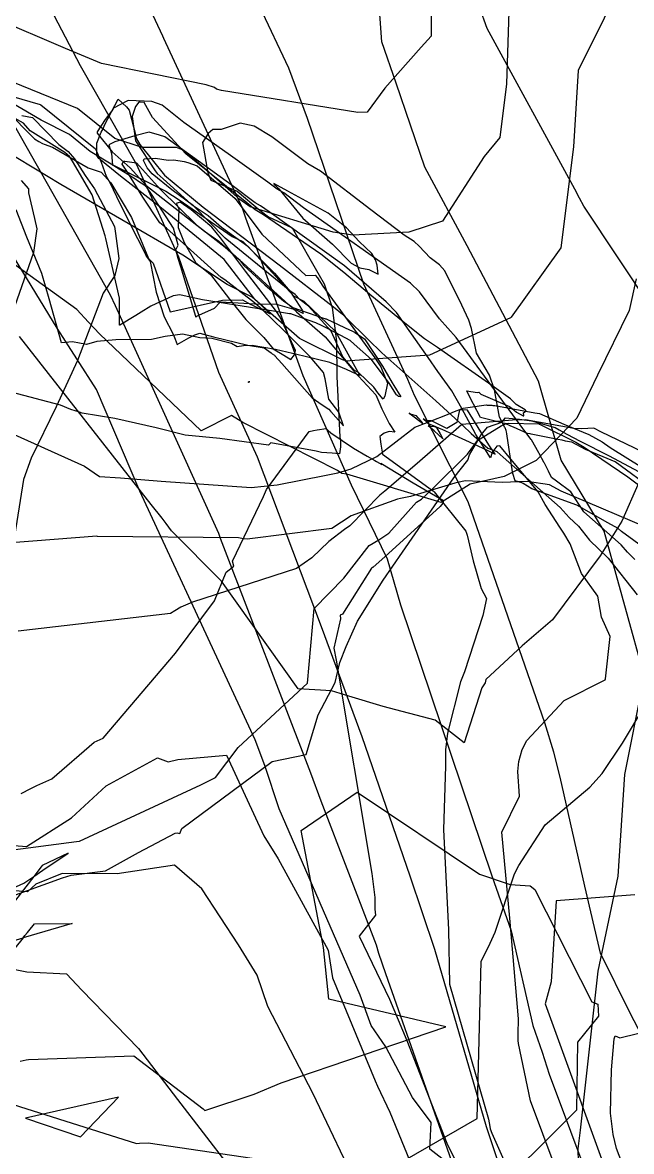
# Model space of a CAD drawing. Extents: x 0 to 298, y 0 to 220.
# Drawn here: x 76.1 to 91.3, y 158.27 to 186.46 of the extents above; entities that cross this region are included whole.
import ezdxf

# ---------------------------------------------------------------- set-up
doc = ezdxf.new("R2010")
doc.units = 0
doc.layers.add('LINES', color=1, linetype='CONTINUOUS')

msp = doc.modelspace()

# ---------------------------------------------------------------- linework, layer by layer
at = {"layer": 'LINES', "color": 1}
for points in [[(76.708, 192.313, 0), (79.596, 186.136, 0), (79.616, 186.077, 0), (81.581, 181.84, 0), (81.667, 181.586, 0), (83.1, 177.65, 0), (84.302, 174.916, 0), (85.202, 173.07, 0), (85.54, 171.923, 0), (87.817, 165.158, 0), (88.302, 163.78, 0), (88.84, 161.413, 0), (89.07, 160.75, 0), (89.249, 160.197, 0), (90.819, 156, 0)], [(87.398, 156.364, 0), (85.171, 162.705, 0), (84.994, 163.211, 0), (84.936, 163.419, 0), (83.552, 167.016, 0), (83.293, 167.715, 0), (81.043, 173.581, 0), (81.016, 173.651, 0), (80.999, 173.703, 0), (78.419, 179.387, 0), (78.298, 179.653, 0), (75.463, 184.644, 0), (74.718, 186.121, 0), (73.247, 188.32, 0)], [(91.423, 180.064, 0), (91.243, 179.273, 0), (90.453, 177.662, 0), (89.938, 176.582, 0), (88.928, 175.526, 0), (88.126, 175.13, 0), (87.274, 174.934, 0), (86.548, 174.481, 0), (84.192, 175.184, 0), (84.072, 175.204, 0), (83.961, 175.28, 0), (81.599, 176.48, 0), (81.312, 176.651, 0), (80.557, 176.267, 0), (78.02, 178.687, 0), (77.747, 178.984, 0), (77.451, 179.294, 0), (75.574, 180.651, 0), (74.045, 182.186, 0), (71.341, 184.131, 0), (70.532, 184.711, 0), (66.515, 187.968, 0)], [(91.271, 187.885, 0), (89.975, 185.266, 0), (89.856, 183.363, 0), (89.542, 180.84, 0), (88.298, 179.104, 0), (88.29, 179.093, 0), (88.289, 179.092, 0), (88.28, 179.086, 0), (86.262, 178.159, 0), (84.276, 178.018, 0), (84.192, 178.006, 0), (84.091, 178.043, 0), (83.012, 178.573, 0), (81.832, 179.604, 0), (81.208, 179.921, 0), (80.104, 180.654, 0), (77.055, 182.417, 0), (75.624, 183.289, 0), (73.379, 184.796, 0), (71.419, 185.637, 0), (70.712, 185.941, 0), (67.902, 187.283, 0)], [(88.207, 157.307, 0), (87.681, 158.885, 0), (86.39, 163.316, 0), (85.775, 165.148, 0), (84.575, 168.626, 0), (83.563, 171.37, 0), (81.969, 175.613, 0), (81, 177.724, 0), (79.997, 180.603, 0), (78.944, 182.924, 0), (77.547, 185.381, 0), (76.243, 187.875, 0)], [(88.269, 187.521, 0), (88.187, 184.932, 0), (88.018, 183.596, 0), (87.626, 183.119, 0), (86.584, 181.506, 0), (85.745, 181.226, 0), (84.344, 181.152, 0), (83.858, 181.232, 0), (81.786, 181.86, 0), (81.522, 182.049, 0), (81.083, 182.436, 0), (80.172, 183.231, 0), (80.067, 183.297, 0), (79.944, 183.345, 0), (79.089, 183.347, 0), (78.401, 183.569, 0), (77.47, 184.321, 0), (75.63, 185.066, 0), (72.793, 186.211, 0), (72.532, 186.29, 0), (72.42, 186.371, 0), (69.259, 187.729, 0)], [(92.162, 168.202, 0), (90.623, 173.762, 0), (89.545, 175.536, 0), (88.984, 177.506, 0), (87.197, 180.886, 0), (86.14, 182.855, 0), (85.426, 184.953, 0), (85.073, 185.983, 0), (84.942, 187.712, 0)], [(85.84, 159.617, 0), (85.167, 160.887, 0), (84.804, 161.42, 0), (84.528, 162.174, 0), (82.506, 166.831, 0), (82.145, 167.911, 0), (81.904, 168.551, 0), (79.561, 173.612, 0), (79.026, 174.759, 0), (77.943, 177.301, 0), (76.96, 178.829, 0), (75.126, 181.834, 0), (73.447, 184.159, 0), (72.177, 185.907, 0), (71.604, 186.425, 0), (71.059, 187.071, 0)], [(86.301, 186.784, 0), (86.303, 186.125, 0), (86.053, 185.846, 0), (85.147, 184.826, 0), (84.705, 184.229, 0), (84.472, 184.22, 0), (81.065, 184.769, 0), (80.944, 184.801, 0), (80.889, 184.84, 0), (80.686, 184.907, 0), (78.073, 185.44, 0), (77.171, 185.818, 0), (75.371, 186.586, 0)], [(92.083, 160.159, 0), (91.272, 161.725, 0), (90.53, 163.222, 0), (90.137, 164.894, 0), (89.522, 167.622, 0), (89.361, 168.246, 0), (89.138, 168.973, 0), (87.225, 174.498, 0), (85.886, 177.154, 0), (85.721, 177.55, 0), (84.621, 179.934, 0), (83.21, 184.065, 0), (82.745, 185.328, 0), (82.026, 186.856, 0)], [(92.65, 178.06, 0), (90.113, 181.877, 0), (90.007, 182.082, 0), (89.886, 182.306, 0), (87.703, 186.314, 0), (87.511, 186.852, 0)], [(91.389, 173.057, 0), (91.203, 173.238, 0), (91.046, 173.424, 0), (90.114, 174.246, 0), (89.789, 174.748, 0), (89.434, 175.011, 0), (89.311, 175.102, 0), (89.231, 175.264, 0), (89.128, 175.457, 0), (89.122, 175.47, 0), (89, 175.7, 0), (88.99, 175.717, 0), (88.805, 176.041, 0), (88.797, 176.051, 0), (88.618, 176.289, 0), (88.591, 176.326, 0), (88.526, 176.415, 0), (86.929, 178.598, 0), (86.51, 179.064, 0), (86.014, 179.742, 0), (85.789, 179.954, 0), (83.113, 181.838, 0), (82.621, 182.213, 0), (82.46, 182.307, 0), (82.226, 182.481, 0), (81.287, 183.14, 0), (80.125, 183.97, 0), (79.582, 184.4, 0), (79.326, 184.496, 0), (78.747, 184.519, 0), (78.718, 184.508, 0), (78.371, 184.327, 0), (78.35, 184.292, 0), (78.159, 184.045, 0), (77.96, 183.731, 0), (77.964, 183.702, 0), (78.335, 183.239, 0), (78.784, 182.84, 0), (79.178, 182.401, 0), (80.639, 181.256, 0), (81.003, 181.007, 0), (81.504, 180.546, 0), (81.625, 180.395, 0), (82.15, 179.913, 0), (82.627, 179.507, 0), (82.724, 179.438, 0), (82.849, 179.346, 0), (83.613, 179.085, 0), (83.647, 179.072, 0), (83.663, 179.066, 0), (83.665, 179.065, 0), (83.672, 179.063, 0), (83.679, 179.061, 0), (84.281, 178.783, 0), (84.304, 178.773, 0), (84.367, 178.744, 0), (84.386, 178.735, 0), (84.399, 178.726, 0), (84.641, 178.568, 0), (85.09, 177.879, 0), (85.238, 177.625, 0), (85.33, 177.469, 0), (85.372, 177.396, 0), (85.542, 177.115, 0), (85.49, 177.128, 0), (85.485, 177.129, 0), (85.47, 177.142, 0), (85.448, 177.161, 0), (85.439, 177.17, 0), (85.437, 177.171, 0), (85.25, 177.46, 0), (84.815, 178.051, 0), (84.383, 178.429, 0), (84.278, 178.521, 0), (83.922, 178.713, 0), (83.871, 178.74, 0), (83.729, 178.817, 0), (83.597, 178.881, 0), (83.577, 178.891, 0), (83.42, 178.968, 0), (83.113, 179.076, 0), (82.798, 179.187, 0), (82.765, 179.192, 0), (82.366, 179.256, 0), (82.364, 179.256, 0), (80.588, 179.542, 0), (80.211, 179.623, 0), (80.024, 179.663, 0), (79.856, 179.642, 0), (79.302, 179.38, 0), (79.063, 179.234, 0), (78.928, 179.152, 0), (78.53, 178.909, 0), (78.523, 178.906, 0), (78.523, 178.911, 0), (78.517, 179.583, 0), (78.182, 181.069, 0), (78.166, 181.106, 0), (78.158, 181.139, 0), (77.833, 182.158, 0), (77.346, 182.999, 0), (77.268, 183.12, 0), (77.215, 183.166, 0), (77.152, 183.221, 0), (76.287, 183.761, 0), (76.125, 183.955, 0), (74.434, 184.891, 0)], [(79.061, 182.451, 0), (78.996, 182.497, 0), (78.905, 182.561, 0), (78.441, 182.845, 0), (78.351, 182.9, 0), (77.786, 183.246, 0), (77.269, 183.666, 0), (76.559, 184.024, 0), (75.35, 184.732, 0)], [(75.679, 184.287, 0), (76.394, 183.561, 0), (76.504, 183.491, 0), (76.594, 183.447, 0), (76.642, 183.424, 0), (76.844, 183.353, 0), (77.738, 182.838, 0), (78.06, 182.729, 0), (78.301, 182.459, 0), (78.822, 181.597, 0), (79.243, 180.571, 0), (79.363, 180.459, 0), (79.785, 179.236, 0), (79.9, 179.262, 0), (81.09, 179.533, 0), (81.589, 179.539, 0), (81.799, 179.425, 0), (81.837, 179.406, 0), (82.278, 179.186, 0), (81.893, 179.566, 0), (81.135, 180.546, 0), (79.566, 181.831, 0), (78.547, 182.628, 0), (78.185, 182.923, 0), (78.09, 182.999, 0), (78.004, 183.068, 0), (77.956, 183.146, 0), (77.957, 183.448, 0), (78.06, 183.723, 0), (78.112, 183.809, 0), (78.146, 183.904, 0), (78.489, 184.555, 0), (78.69, 184.356, 0), (78.764, 184.277, 0), (78.928, 183.633, 0), (78.932, 183.577, 0), (79.027, 183.417, 0), (79.647, 182.655, 0), (80.605, 181.851, 0), (82.508, 180.411, 0), (83.861, 179.363, 0), (84.089, 179.18, 0), (84.814, 178.466, 0), (84.987, 178.299, 0), (85.072, 178.216, 0), (86.42, 177.018, 0), (87.09, 176.399, 0), (87.305, 176.2, 0), (87.721, 175.836, 0), (87.924, 175.76, 0), (87.941, 175.753, 0), (87.951, 175.746, 0), (88.104, 175.609, 0), (89.524, 174.349, 0), (89.746, 174.104, 0), (89.977, 173.883, 0), (90.256, 173.535, 0), (90.718, 173.084, 0), (91.45, 172.169, 0)], [(75.819, 184.625, 0), (76.537, 184.419, 0), (76.551, 184.411, 0), (77.916, 183.309, 0), (78.063, 182.974, 0), (78.184, 182.629, 0), (78.286, 182.45, 0), (78.517, 181.963, 0), (78.965, 181.072, 0), (79.164, 180.699, 0), (79.188, 180.629, 0), (79.289, 180.493, 0), (79.435, 179.728, 0), (79.632, 179.114, 0), (79.859, 178.686, 0), (79.91, 178.557, 0), (79.963, 178.423, 0), (80.25, 178.589, 0), (80.404, 178.663, 0), (80.452, 178.686, 0), (80.528, 178.708, 0), (80.87, 178.614, 0), (81.725, 178.405, 0), (82.134, 178.337, 0), (82.307, 178.212, 0), (82.332, 178.194, 0), (82.387, 178.155, 0), (82.389, 178.152, 0), (82.394, 178.147, 0), (82.396, 178.145, 0), (82.401, 178.139, 0), (82.572, 177.946, 0), (83.329, 177.094, 0), (83.581, 176.92, 0), (83.743, 176.808, 0), (83.789, 176.758, 0), (83.792, 176.753, 0), (83.798, 176.748, 0), (84.114, 176.396, 0), (84.002, 176.71, 0), (83.993, 176.735, 0), (83.747, 177.06, 0), (83.659, 177.566, 0), (83.614, 177.727, 0), (83.277, 178.12, 0), (82.615, 178.782, 0), (82.102, 179.279, 0), (81.89, 179.465, 0), (81.149, 180.043, 0), (81.057, 180.096, 0), (79.689, 181.333, 0), (79.529, 181.463, 0), (79.098, 182.107, 0), (78.717, 182.731, 0), (78.584, 182.926, 0), (78.616, 183.006, 0), (78.655, 183.002, 0), (78.947, 182.961, 0), (79.541, 182.295, 0), (80.441, 181.415, 0), (81.161, 180.856, 0), (81.505, 180.546, 0), (82.941, 179.243, 0), (83.658, 178.613, 0), (84.344, 177.792, 0), (84.366, 177.766, 0), (84.383, 177.747, 0), (84.918, 177.168, 0), (85.066, 176.819, 0), (85.256, 176.449, 0), (85.396, 176.234, 0), (85.253, 176.252, 0), (85.128, 176.207, 0), (85.061, 176.158, 0), (85.019, 176.127, 0), (85.047, 175.931, 0), (85.084, 175.681, 0), (86.334, 174.778, 0), (86.345, 174.77, 0), (86.351, 174.766, 0), (86.372, 174.751, 0), (86.38, 174.746, 0), (86.378, 174.744, 0), (87.165, 173.76, 0), (87.198, 173.666, 0), (87.349, 173.022, 0), (87.553, 172.331, 0), (87.681, 172.079, 0), (87.595, 171.655, 0), (87.132, 170.247, 0), (87.035, 169.996, 0), (86.709, 168.72, 0), (86.664, 168.298, 0), (86.66, 167.897, 0), (86.611, 166.309, 0), (86.663, 165.303, 0), (86.731, 163.814, 0), (86.761, 162.451, 0), (87.732, 159.073, 0), (87.766, 158.897, 0), (87.777, 158.836, 0), (87.817, 158.726, 0), (90.029, 153.742, 0)], [(89.814, 175.981, 0), (89.756, 175.993, 0), (89.659, 176.012, 0), (89.57, 176.031, 0), (89.464, 176.052, 0), (88.803, 176.186, 0), (88.776, 176.192, 0), (88.71, 176.205, 0), (88.362, 176.357, 0), (88.294, 176.387, 0), (88.147, 176.451, 0), (88.134, 176.455, 0), (88.003, 176.487, 0), (87.53, 176.603, 0), (87.356, 176.933, 0), (87.353, 176.939, 0), (87.195, 177.266, 0), (87.447, 177.225, 0), (87.494, 177.232, 0), (87.539, 177.18, 0), (88.262, 176.873, 0), (88.324, 176.822, 0), (88.329, 176.818, 0), (88.374, 176.78, 0), (88.435, 176.731, 0), (88.603, 176.646, 0), (88.618, 176.639, 0), (88.608, 176.72, 0), (88.673, 176.771, 0), (88.651, 176.79, 0), (88.425, 176.925, 0), (88.347, 177.004, 0), (88.279, 177.066, 0), (87.82, 177.397, 0), (86.461, 178.353, 0), (86.137, 178.564, 0), (85.56, 179.023, 0), (84.823, 179.634, 0), (84.117, 180.218, 0), (83.545, 180.677, 0), (82.117, 181.662, 0), (81.903, 181.789, 0), (81.696, 181.961, 0), (80.179, 183.185, 0), (79.347, 184.091, 0), (79.135, 184.465, 0), (79.032, 184.476, 0), (79.002, 184.474, 0), (78.917, 184.365, 0), (78.834, 184.118, 0), (78.92, 183.508, 0), (79.406, 182.757, 0), (79.46, 182.696, 0), (79.607, 182.558, 0), (80.313, 181.929, 0), (80.73, 181.646, 0), (81.065, 181.356, 0), (81.726, 180.882, 0), (82.246, 180.313, 0), (82.867, 179.64, 0), (83.125, 179.509, 0), (83.916, 178.745, 0), (84.311, 178.025, 0), (84.518, 177.647, 0), (84.434, 177.686, 0), (84.188, 177.8, 0), (83.769, 177.976, 0), (83.123, 178.132, 0), (82.417, 178.302, 0), (81.831, 178.399, 0), (81.612, 178.388, 0), (81.459, 178.365, 0), (81.318, 178.445, 0), (80.828, 178.577, 0), (80.525, 178.588, 0), (80.089, 178.681, 0), (79.661, 178.623, 0), (79.317, 178.55, 0), (78.424, 178.538, 0), (77.951, 178.495, 0), (77.698, 178.424, 0), (77.346, 178.49, 0), (77.073, 178.465, 0), (76.761, 179.565, 0), (76.671, 179.88, 0), (76.581, 180.196, 0), (76.209, 181.106, 0), (75.938, 181.789, 0)], [(76.082, 184.147, 0), (76.345, 184.094, 0), (77.004, 183.418, 0), (77.24, 183.245, 0), (77.393, 183.063, 0), (77.659, 182.647, 0), (77.891, 182.31, 0), (78.394, 181.372, 0), (78.419, 181.198, 0), (78.5, 180.569, 0), (78.406, 180.145, 0), (78.113, 179.705, 0), (77.468, 178.025, 0), (76.936, 176.863, 0), (76.314, 175.588, 0), (76.125, 175.053, 0), (75.817, 173.111, 0)], [(88.146, 176.34, 0), (88.14, 176.352, 0), (88.005, 176.611, 0), (87.883, 177.291, 0), (87.76, 177.657, 0), (87.43, 178.21, 0), (87.311, 178.825, 0), (87.241, 179.033, 0), (87.064, 179.41, 0), (86.642, 180.261, 0), (86.511, 180.413, 0), (86.278, 180.589, 0), (86, 180.878, 0), (85.878, 180.993, 0), (85.626, 181.151, 0), (84.796, 181.789, 0), (83.537, 182.749, 0), (83.223, 182.933, 0), (82.324, 183.614, 0), (81.885, 183.878, 0), (81.529, 183.948, 0), (81.055, 183.79, 0), (80.851, 183.792, 0), (80.733, 183.694, 0), (80.594, 183.465, 0), (80.721, 182.707, 0), (80.802, 182.525, 0), (81.454, 182.25, 0), (82.031, 181.768, 0), (82.243, 181.615, 0), (82.831, 181.338, 0), (83.504, 180.158, 0), (83.634, 179.941, 0), (83.83, 179.351, 0), (83.941, 178.498, 0), (83.945, 177.627, 0), (84.019, 176.108, 0), (84.038, 176.022, 0), (84.038, 175.98, 0), (84.038, 175.953, 0), (84.038, 175.869, 0), (84.014, 175.692, 0), (83.833, 175.707, 0), (83.565, 175.73, 0), (83.431, 175.756, 0), (82.3, 175.969, 0), (82.244, 175.909, 0), (81.022, 176.078, 0), (80.163, 176.163, 0), (79.431, 176.342, 0), (78.402, 176.575, 0), (77.588, 176.706, 0), (77.518, 176.731, 0), (77.306, 176.803, 0), (77.047, 176.906, 0), (75.814, 177.236, 0)], [(89.732, 156.993, 0), (88.784, 159.535, 0), (88.481, 160.97, 0), (88.475, 161.04, 0), (88.472, 161.196, 0), (88.481, 161.584, 0), (88.263, 164.093, 0), (88.065, 166.248, 0), (88.504, 167.147, 0), (88.467, 167.758, 0), (88.494, 168.012, 0), (88.578, 168.307, 0), (88.689, 168.537, 0), (89.624, 169.53, 0), (90.651, 170.052, 0), (90.658, 170.071, 0), (90.772, 171.134, 0), (90.552, 171.614, 0), (90.466, 172.138, 0), (90.054, 172.707, 0), (89.772, 173.442, 0), (89.615, 173.716, 0), (89.511, 173.864, 0), (89.151, 174.425, 0), (88.971, 174.746, 0), (88.29, 175.563, 0), (88.016, 175.897, 0), (87.94, 175.884, 0), (87.892, 175.818, 0), (87.821, 175.722, 0), (87.815, 175.703, 0), (87.78, 175.596, 0), (87.418, 176.174, 0), (87.351, 176.299, 0), (87.068, 176.826, 0), (86.816, 177.269, 0), (86.467, 177.752, 0), (86.231, 178.1, 0), (85.439, 179.221, 0), (85.177, 179.487, 0), (84.138, 180.387, 0), (82.254, 181.733, 0), (82.043, 181.884, 0), (81.91, 181.966, 0), (81.331, 182.398, 0), (79.65, 183.611, 0), (79.522, 183.653, 0), (79.263, 183.723, 0), (78.904, 183.638, 0), (78.401, 183.485, 0), (78.253, 183.408, 0), (78.322, 183.193, 0), (78.345, 182.905, 0), (78.365, 182.905, 0), (78.369, 182.905, 0), (79.673, 182.252, 0), (80.009, 182.034, 0), (81.331, 181.12, 0), (81.602, 180.997, 0), (82.391, 180.206, 0), (82.784, 179.747, 0), (83.078, 179.285, 0), (83.106, 179.197, 0), (82.959, 179.269, 0), (82.938, 179.279, 0), (82.411, 179.43, 0), (82.043, 179.423, 0), (81.479, 179.46, 0), (81.036, 179.479, 0), (80.886, 179.319, 0), (80.494, 179.147, 0), (80.441, 179.124, 0), (80.428, 179.104, 0), (80.422, 179.124, 0), (80.049, 180.365, 0), (79.982, 180.572, 0), (79.93, 180.791, 0), (79.985, 180.903, 0), (79.868, 181.332, 0), (79.317, 182.177, 0), (79.207, 182.337, 0), (79.158, 182.387, 0), (79.061, 182.451, 0)], [(83.24, 179.384, 0), (83.034, 179.536, 0), (82.905, 179.67, 0), (82.771, 179.763, 0), (81.157, 181.076, 0), (80.369, 181.886, 0), (79.829, 182.284, 0), (79.337, 182.684, 0), (79.21, 182.836, 0), (79.115, 183.023, 0), (79.138, 183.059, 0), (79.419, 183.079, 0), (79.733, 183.024, 0), (79.877, 183.032, 0), (80.135, 182.993, 0), (80.229, 182.971, 0), (80.458, 182.883, 0), (81.41, 182.067, 0), (82.075, 181.176, 0), (83.175, 180.15, 0), (83.408, 180.158, 0), (83.46, 180.087, 0), (83.598, 179.881, 0), (84.893, 178.09, 0), (85.045, 177.87, 0), (85.213, 177.457, 0), (85.145, 177.136, 0), (85.107, 177.057, 0), (84.971, 177.216, 0), (84.867, 177.359, 0), (84.498, 177.72, 0), (84.381, 177.786, 0), (84.097, 178.114, 0), (83.803, 178.759, 0), (83.24, 179.384, 0)], [(76.067, 182.517, 0), (76.246, 182.315, 0), (76.244, 182.209, 0), (76.399, 181.567, 0), (76.455, 181.313, 0), (76.368, 180.72, 0), (75.838, 179.194, 0)], [(84.977, 180.183, 0), (84.957, 180.406, 0), (84.912, 180.538, 0), (84.817, 180.7, 0), (84.507, 180.997, 0), (84.187, 181.339, 0), (83.727, 181.7, 0), (82.719, 182.257, 0), (82.374, 182.448, 0), (82.382, 182.417, 0), (82.406, 182.397, 0), (82.421, 182.39, 0), (82.5, 182.309, 0), (83.095, 181.58, 0), (83.836, 180.926, 0), (84.308, 180.456, 0), (84.522, 180.339, 0), (84.746, 180.295, 0), (84.977, 180.183, 0)], [(81.671, 179.046, 0), (82.121, 178.597, 0), (82.354, 178.319, 0), (82.626, 178.161, 0), (82.801, 178.049, 0), (82.888, 178.164, 0), (82.911, 178.271, 0), (82.534, 179.105, 0), (82.441, 179.25, 0), (81.668, 180.252, 0), (81.041, 181.087, 0), (80.823, 181.357, 0), (80.311, 181.79, 0), (80.032, 181.975, 0), (79.932, 181.943, 0), (79.998, 181.824, 0), (79.986, 181.342, 0), (80.136, 180.975, 0), (80.423, 180.466, 0), (80.65, 180.289, 0), (80.791, 180.174, 0), (81.265, 179.559, 0), (81.671, 179.046, 0)], [(89.328, 171.55, 0), (88.578, 170.9, 0), (87.671, 170.055, 0), (87.651, 169.974, 0), (87.569, 169.853, 0), (87.129, 168.472, 0), (86.404, 169.042, 0), (85.104, 169.387, 0), (84.246, 169.642, 0), (83.81, 169.771, 0), (82.982, 169.826, 0), (81.07, 172.515, 0), (79.818, 173.769, 0), (79.682, 173.957, 0), (79.588, 174.088, 0), (79.307, 174.425, 0), (76.026, 178.62, 0)], [(81.758, 177.511, 0), (81.761, 177.506, 0), (81.754, 177.483, 0), (81.738, 177.471, 0), (81.733, 177.483, 0), (81.75, 177.49, 0), (81.758, 177.511, 0)], [(75.558, 176.33, 0), (77.645, 175.383, 0), (78.023, 175.13, 0), (78.544, 175.092, 0), (79.559, 175.012, 0), (81.81, 174.854, 0), (82.457, 174.916, 0), (83.676, 175.157, 0), (83.969, 175.22, 0), (84.306, 175.32, 0), (84.947, 175.627, 0), (85.894, 176.359, 0), (86.201, 176.48, 0), (86.792, 176.71, 0), (86.844, 176.731, 0), (87.101, 176.83, 0), (87.275, 176.856, 0), (87.674, 176.914, 0), (87.699, 176.912, 0), (87.819, 176.905, 0), (87.839, 176.903, 0), (87.895, 176.9, 0), (88.892, 176.718, 0), (89.011, 176.697, 0), (89.619, 176.438, 0), (90.237, 176.179, 0), (90.571, 175.99, 0), (90.772, 175.85, 0), (91.585, 175.34, 0)], [(86.792, 176.204, 0), (87.25, 175.991, 0), (87.264, 175.984, 0), (87.698, 175.782, 0), (87.898, 175.689, 0), (87.74, 175.916, 0), (87.407, 176.458, 0), (87.207, 176.784, 0), (87.057, 176.793, 0), (87.008, 176.795, 0), (86.947, 176.479, 0), (86.691, 176.323, 0), (86.327, 176.512, 0), (86.321, 176.513, 0), (86.298, 176.514, 0), (86.181, 176.521, 0), (86.102, 176.568, 0), (86.199, 176.473, 0), (86.208, 176.464, 0), (86.212, 176.463, 0), (86.64, 176.272, 0), (86.782, 176.209, 0), (86.792, 176.204, 0)], [(75.74, 164.615, 0), (77.093, 165.102, 0), (77.31, 165.175, 0), (78.168, 165.275, 0), (78.994, 165.735, 0), (79.906, 166.221, 0), (79.962, 166.224, 0), (80.03, 166.215, 0), (80.076, 166.338, 0), (82.335, 168.011, 0), (83.178, 168.185, 0), (83.481, 169.177, 0), (83.904, 169.984, 0), (84.025, 170.48, 0), (84.177, 170.882, 0), (84.466, 171.516, 0), (85.102, 172.535, 0), (85.588, 173.235, 0), (86.87, 175.093, 0), (87.219, 175.534, 0), (87.262, 175.665, 0), (87.549, 176.167, 0), (87.71, 176.357, 0), (88.063, 176.487, 0), (88.159, 176.591, 0), (88.509, 176.559, 0), (88.807, 176.515, 0), (89.398, 176.355, 0), (89.498, 176.291, 0), (89.686, 176.184, 0), (90.025, 176.013, 0), (90.728, 175.65, 0), (91.499, 175.245, 0)], [(91.583, 175.74, 0), (90.555, 176.237, 0), (90.36, 176.337, 0), (90.064, 176.314, 0), (89.868, 176.326, 0), (88.656, 176.541, 0), (88.329, 176.538, 0), (87.064, 176.423, 0), (87.059, 176.421, 0), (85.956, 175.456, 0), (85.145, 174.76, 0), (85.019, 174.662, 0), (84.274, 173.899, 0), (84.141, 173.803, 0), (83.745, 173.507, 0), (83.324, 173.092, 0), (82.942, 172.83, 0), (80.34, 171.985, 0), (80.053, 171.862, 0), (79.902, 171.772, 0), (79.789, 171.709, 0), (75.989, 171.264, 0)], [(85.813, 176.678, 0), (85.749, 176.708, 0), (85.843, 176.639, 0), (85.909, 176.591, 0), (86.097, 176.455, 0), (86.057, 176.5, 0), (85.978, 176.592, 0), (85.934, 176.642, 0), (85.813, 176.678, 0)], [(72.416, 165.356, 0), (77.445, 166.011, 0), (77.519, 166.019, 0), (80.549, 167.43, 0), (80.913, 167.613, 0), (81.484, 168.363, 0), (83.211, 169.969, 0), (83.383, 171.827, 0), (84.122, 172.587, 0), (84.755, 173.4, 0), (84.994, 173.546, 0), (85.243, 173.713, 0), (85.934, 174.484, 0), (86.06, 174.562, 0), (86.341, 174.828, 0), (87.206, 175.688, 0), (87.459, 176.026, 0), (87.661, 176.151, 0), (88.05, 176.396, 0), (88.177, 176.45, 0), (88.195, 176.451, 0), (88.237, 176.456, 0), (88.992, 176.441, 0), (88.997, 176.438, 0), (89.044, 176.417, 0), (89.916, 175.982, 0), (90.126, 175.863, 0), (91.212, 175.117, 0), (91.543, 174.871, 0)], [(76.062, 167.212, 0), (76.306, 167.335, 0), (76.323, 167.343, 0), (76.408, 167.386, 0), (76.454, 167.41, 0), (76.832, 167.574, 0), (77.883, 168.494, 0), (78.114, 168.589, 0), (79.916, 170.712, 0), (80.889, 172.018, 0), (81.179, 172.742, 0), (81.374, 172.887, 0), (81.341, 173.015, 0), (82.119, 174.631, 0), (82.163, 174.746, 0), (82.187, 174.803, 0), (82.304, 174.962, 0), (83.252, 176.253, 0), (83.367, 176.278, 0), (83.456, 176.291, 0), (83.684, 176.324, 0), (83.731, 176.278, 0), (83.795, 176.215, 0), (84.363, 175.832, 0), (84.705, 175.634, 0), (84.895, 175.524, 0), (84.934, 175.502, 0), (85.069, 175.423, 0), (85.041, 175.457, 0), (85.852, 174.969, 0), (86.611, 174.529, 0), (86.592, 174.465, 0), (86.53, 174.38, 0), (85.142, 173.119, 0), (84.851, 172.863, 0), (84.844, 172.857, 0), (84.844, 172.857, 0), (84.829, 172.853, 0), (84.82, 172.841, 0), (84.813, 172.835, 0), (84.09, 171.691, 0), (84.033, 171.665, 0), (84.042, 171.571, 0), (83.872, 170.836, 0), (83.928, 170.543, 0), (84.823, 165.212, 0), (84.894, 164.616, 0), (84.899, 164.324, 0), (84.914, 164.169, 0), (84.508, 163.645, 0), (85.258, 162.074, 0), (85.692, 161.045, 0), (86.69, 158.477, 0), (89.959, 151.874, 0)], [(86.592, 176.068, 0), (86.374, 176.271, 0), (86.225, 176.395, 0), (86.295, 176.388, 0), (86.381, 176.38, 0), (86.395, 176.385, 0), (86.432, 176.355, 0), (86.526, 176.197, 0), (86.528, 176.193, 0), (86.592, 176.068, 0)], [(92.289, 172.856, 0), (91.054, 173.751, 0), (90.973, 173.828, 0), (90.712, 173.968, 0), (89.939, 174.412, 0), (88.813, 174.82, 0), (88.596, 174.953, 0), (88.569, 174.969, 0), (88.402, 175.023, 0), (88.342, 175.203, 0), (88.337, 175.219, 0), (88.33, 175.241, 0), (88.19, 176.193, 0), (88.183, 176.241, 0), (88.178, 176.278, 0), (88.146, 176.34, 0)], [(91.872, 174.776, 0), (90.9, 175.495, 0), (90.16, 175.803, 0), (89.814, 175.981, 0)], [(91.608, 173.884, 0), (89.551, 174.758, 0), (89.253, 174.918, 0), (88.701, 175.006, 0), (88.077, 174.979, 0), (87.149, 175.022, 0), (86.895, 174.964, 0), (85.783, 174.628, 0), (85.536, 174.581, 0), (85.463, 174.565, 0), (84.307, 174.142, 0), (83.818, 173.831, 0), (81.711, 173.564, 0), (81.616, 173.57, 0), (81.49, 173.592, 0), (77.97, 173.628, 0), (77.954, 173.633, 0), (74.638, 173.383, 0)], [(91.491, 174.974, 0), (91.063, 174.015, 0), (90.524, 173.146, 0), (89.328, 171.55, 0)], [(71.962, 160.679, 0), (78.941, 158.472, 0), (79.02, 158.478, 0), (79.231, 158.49, 0), (84.937, 157.648, 0), (87.454, 159.097, 0), (87.547, 163.013, 0), (87.774, 163.475, 0), (87.902, 163.748, 0), (88.379, 165.206, 0), (88.494, 165.412, 0), (89.152, 166.428, 0), (90.268, 167.37, 0), (90.576, 167.709, 0), (91.084, 168.47, 0), (92.247, 170.417, 0)], [(91.584, 169.986, 0), (91.126, 167.686, 0), (90.966, 165.145, 0), (90.463, 162.773, 0), (90.024, 158.805, 0), (89.963, 158.339, 0), (89.974, 158.001, 0)], [(75.058, 165.978, 0), (76.2, 165.886, 0), (77.322, 166.6, 0), (78.183, 167.398, 0), (79.469, 168.1, 0), (79.734, 168.005, 0), (79.975, 168.063, 0), (81.193, 168.164, 0), (82.124, 166.152, 0), (82.484, 165.581, 0), (83.728, 163.301, 0), (83.835, 162.607, 0), (84.905, 160.038, 0), (84.962, 159.9, 0), (85.269, 159.251, 0), (86.699, 155.755, 0)], [(68.561, 167.998, 0), (70.701, 166.787, 0), (71.534, 166.312, 0), (73, 163.723, 0), (72.8, 163.51, 0), (74.337, 163.119, 0), (76.208, 162.76, 0), (77.195, 162.71, 0), (77.579, 162.302, 0), (78.991, 160.84, 0), (79.965, 159.567, 0), (81.246, 157.907, 0)], [(76.035, 160.528, 0), (76.19, 160.563, 0), (76.248, 160.569, 0), (78.881, 160.656, 0), (80.606, 159.334, 0), (80.646, 159.292, 0), (81.881, 159.702, 0), (82.555, 159.988, 0), (86.665, 161.379, 0), (83.746, 162.073, 0), (83.613, 163.363, 0), (83.059, 166.288, 0), (84.45, 167.242, 0), (87.511, 165.194, 0), (88.271, 164.935, 0), (88.772, 164.906, 0), (88.887, 164.809, 0), (90.317, 162.004, 0), (90.463, 161.946, 0), (90.484, 161.65, 0), (89.958, 161.002, 0), (89.935, 159.302, 0), (83.004, 152.401, 0)], [(75.762, 164.801, 0), (76.13, 164.972, 0), (76.377, 165.139, 0), (76.603, 165.292, 0), (77.236, 165.721, 0), (76.591, 165.415, 0), (76.56, 165.376, 0), (76.377, 165.139, 0), (75.256, 163.696, 0)], [(84.547, 157.212, 0), (83.357, 159.709, 0), (82.224, 161.887, 0), (81.959, 162.676, 0), (81.491, 163.434, 0), (80.573, 164.831, 0), (79.893, 165.418, 0), (78.464, 165.208, 0), (77.09, 165.21, 0), (76.434, 164.942, 0), (76.224, 164.758, 0), (73.733, 164.958, 0), (72.393, 165.141, 0), (70.884, 164.595, 0), (69.688, 164.55, 0), (67.347, 163.943, 0), (64.392, 163.11, 0), (62.899, 162.491, 0), (61.778, 161.671, 0), (61.22, 161.258, 0), (59.31, 159.819, 0), (58.091, 157.398, 0)], [(91.39, 164.682, 0), (89.424, 164.528, 0), (89.302, 162.505, 0), (89.149, 161.958, 0), (89.784, 160.218, 0), (90.867, 157.239, 0)], [(76.396, 163.952, 0), (77.334, 163.96, 0), (76.114, 163.605, 0), (76.159, 163.66, 0), (76.226, 163.743, 0), (76.255, 163.779, 0), (76.396, 163.952, 0)], [(59.193, 157.573, 0), (61.81, 158.53, 0), (64.176, 159.401, 0), (66.086, 160.248, 0), (68.044, 161.36, 0), (68.091, 161.381, 0), (68.185, 161.425, 0), (70.859, 162.545, 0), (70.964, 162.721, 0), (72.329, 163.36, 0), (72.582, 163.477, 0), (73.889, 163.229, 0), (74.051, 163.201, 0), (75.343, 163.436, 0), (75.608, 163.458, 0), (75.949, 163.557, 0), (76.114, 163.605, 0), (75.098, 162.353, 0), (73.369, 159.29, 0), (72.495, 157.711, 0)], [(91.799, 156.072, 0), (90.934, 158.347, 0), (90.845, 158.697, 0), (90.781, 159.229, 0), (90.803, 160.308, 0), (90.869, 161.08, 0), (90.897, 161.162, 0), (91.016, 161.108, 0), (93.15, 161.63, 0)], [(78.496, 159.626, 0), (76.173, 159.102, 0), (77.542, 158.634, 0), (78.496, 159.626, 0)], [(88.119, 156.89, 0), (86.271, 158.33, 0), (86.305, 158.994, 0), (85.84, 159.617, 0)]]:
    msp.add_polyline3d(points, dxfattribs=at)

doc.saveas('drawing.dxf')
